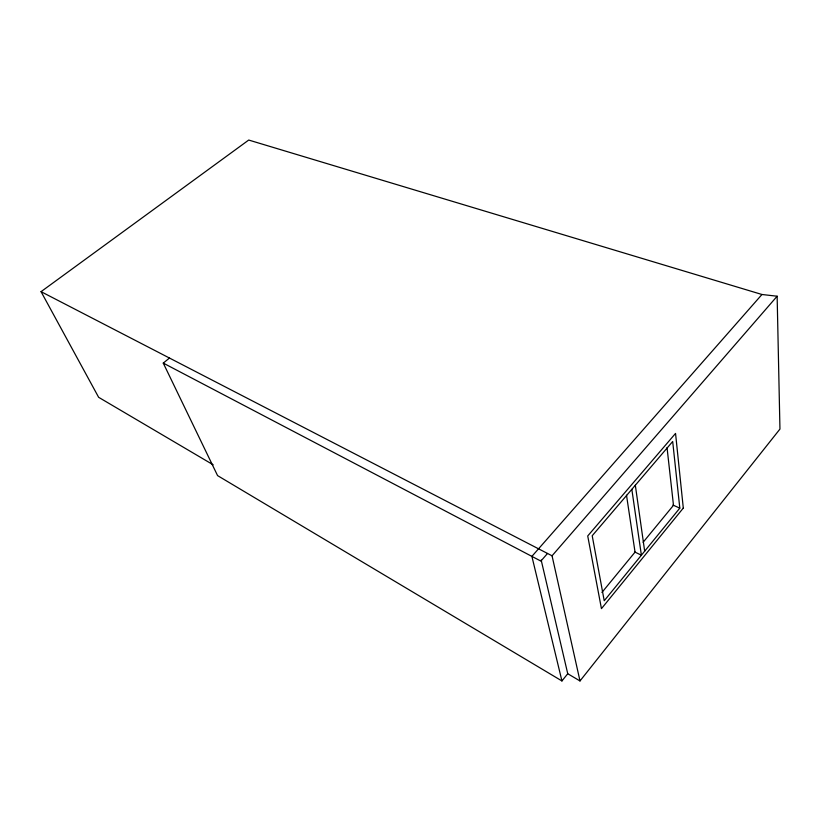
<?xml version="1.0" encoding="UTF-8"?>
<svg xmlns="http://www.w3.org/2000/svg" width="821" height="821" viewBox="0 0 821 821"><rect width="100%" height="100%" fill="white"/><g stroke="black" fill="none" stroke-linecap="round" stroke-linejoin="round"><path stroke-width="1.23" d="M541.172 560.055L567.742 673.723L579.995 680.948L779.95 429.065L777.138 296.217L761.96 294.493L248.722 140.052L41.05 291.66L98.633 397.302L213.183 464.799M169.475 358.038L163.266 363.098L217.575 475.605L561.933 680.948L567.742 673.723M679.809 508.127L604.225 600.746L592.208 535.733L672.686 441.493L679.809 508.127L672.943 505.059M601.916 592.475L635.043 552.123L626.505 495.196M643.12 542.291L673.487 505.305L667.032 447.568M579.995 680.948L552.051 555.796L777.138 296.217M547.525 553.457L540.875 561.092L163.266 363.098M761.96 294.493L531.895 556.381L561.933 680.948M634.5 551.856L641.386 555.212L631.831 489.337M41.05 291.66L552.051 555.796M635.331 485.242L644.67 551.189M683.298 508.076L601.444 608.648L587.723 535.959L675.55 433.406L683.298 508.076"/></g></svg>
